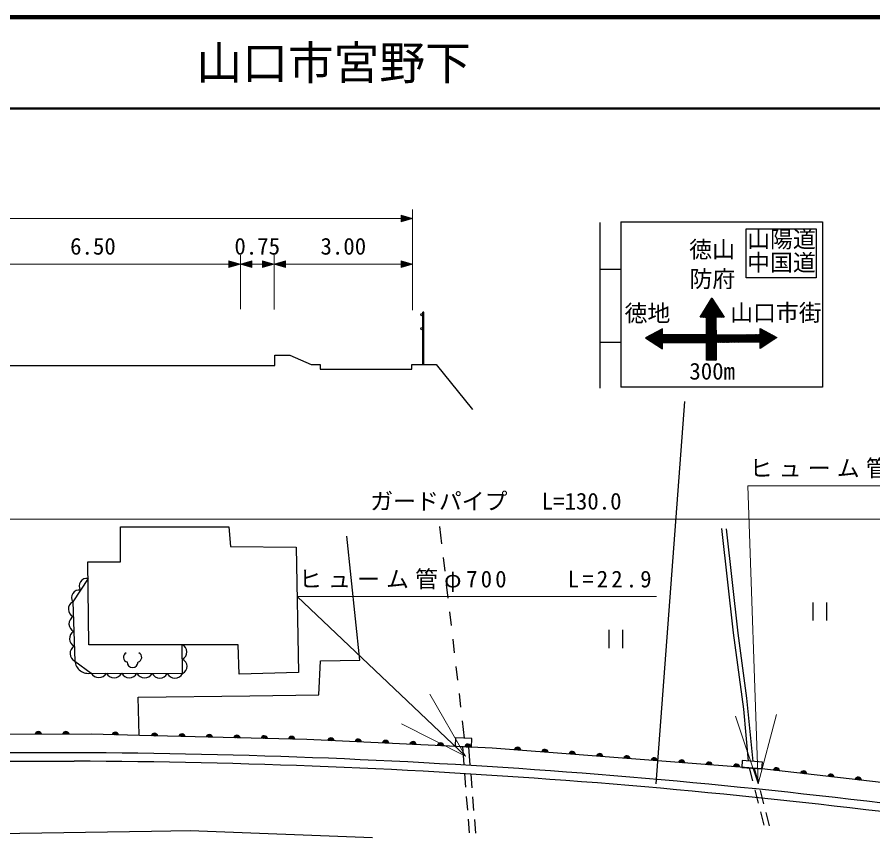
# Model space of a CAD drawing. Units: millimetres, scale not verified. Extents: x 40000 to 680000, y 20000 to 380000.
# Drawn here: x 385434 to 478966, y 290685 to 380000 of the extents above; entities that cross this region are included whole.
import ezdxf
from ezdxf.enums import TextEntityAlignment as Align

# ---------------------------------------------------------------- set-up
doc = ezdxf.new("R2010")
doc.units = ezdxf.units.MM
doc.header["$LTSCALE"] = 1000
for name, color, linetype, lineweight in [('M-BGD', 7, 'Continuous', 25), ('M-STR-HTXT', 7, 'Continuous', 13), ('M-STR-STRC', 7, 'Continuous', 25), ('M-STR-STRD', 7, 'Continuous', 25), ('M-TTL', 2, 'Continuous', 140), ('M-TTL-LINE', 7, 'Continuous', 50)]:
    doc.layers.add(name, color=color, linetype=linetype, lineweight=lineweight)
doc.layers.add('M-TTL-TXT', color=7, linetype='Continuous')
doc.styles.add('ＭＳ ゴシック', font='')
doc.styles.get('ＭＳ ゴシック').set_extended_font_data('MS Gothic')

msp = doc.modelspace()

# ---------------------------------------------------------------- hatches: boundary and pattern name
at = {"layer": 'M-STR-STRC'}
h = msp.add_hatch(dxfattribs=at)
h.set_pattern_fill('USER', color=256, style=0, pattern_type=2)
h.set_pattern_definition([(134.75619, (-142064, 368284), (-68.71182, -68.12952), []), (44.75619, (-142064, 368284), (-68.13293, 68.71526), [])])
h.paths.add_polyline_path([(460779, 347161), (460072, 347176), (461348, 349283), (462712, 347181), (461819, 347185), (461823, 344426), (460786, 344427)])
h = msp.add_hatch(dxfattribs=at)
h.set_pattern_fill('USER', color=256, style=0, pattern_type=2)
h.set_pattern_definition([(137.15025, (423930, 860149), (-56.30232, -60.69517), []), (227.15025, (423930, 860149), (60.6982, -56.30513), [])])
h.paths.add_polyline_path([(455968, 345253), (455962, 345909), (454120, 344915), (455968, 343731), (455971, 344429), (460786, 344427), (460784, 345255)])
h = msp.add_hatch(dxfattribs=at)
h.set_pattern_fill('USER', color=256, style=0, pattern_type=2)
h.set_pattern_definition([(43.23603, (495201, 860385), (-56.71023, 60.31421), []), (313.23603, (495201, 860385), (60.31722, 56.71307), [])])
h.paths.add_polyline_path([(466635, 345284), (466637, 345941), (468486, 344960), (466646, 343763), (466638, 344460), (461823, 344426), (461820, 345254)])
h = msp.add_hatch(dxfattribs=at)
h.set_pattern_fill('USER', color=256, style=0, pattern_type=2)
h.set_pattern_definition([(44.9564, (461357, 342493), (-70.657, 70.7645), []), (134.9564, (461357, 342493), (-70.7645, -70.657), [])])
h.paths.add_polyline_path([(460786, 344427), (461823, 344426), (461825, 342493), (460782, 342492)])

# ---------------------------------------------------------------- linework, layer by layer
at = {"layer": 'M-BGD'}
for p, q in [((429897, 347746), (429782, 347746)), ((429782, 342005), (429782, 347746)), ((429897, 342005), (429897, 347746)), ((413601, 341894), (413601, 343023)), ((413601, 343023), (415240, 343023)), ((415240, 343023), (417587, 342027)), ((376382, 341894), (413601, 341894)), ((417587, 342027), (418539, 342027)), ((418539, 342027), (418539, 341496)), ((418539, 341496), (428569, 341496)), ((428569, 341496), (428569, 342005)), ((428569, 342005), (431248, 342005)), ((431248, 342005), (435189, 337090)), ((396732, 320435), (396732, 324245)), ((396732, 324245), (408585, 324245)), ((408585, 324245), (408755, 322129)), ((431597, 324306), (431819, 322407)), ((462433, 324076), (463713, 312671)), ((462925, 324038), (464205, 312633)), ((422894, 309683), (421455, 323229)), ((408755, 322129), (415951, 322044)), ((415951, 322044), (416205, 308328)), ((431994, 320917), (432168, 319428)), ((393261, 311376), (393176, 320435)), ((393176, 320435), (396732, 320435)), ((393193, 318615), (391508, 316068)), ((432342, 317938), (432516, 316448)), ((391508, 316068), (391751, 309581)), ((472400, 316004), (472400, 314004)), ((473900, 316004), (473900, 314004)), ((432691, 314958), (432865, 313468)), ((450095, 313002), (450095, 311002)), ((451595, 313002), (451595, 311002)), ((463713, 312671), (464826, 304322)), ((464205, 312633), (465153, 305525)), ((433039, 311978), (433213, 310489)), ((409601, 311376), (393261, 311376)), ((403513, 308216), (403483, 311376)), ((409686, 308159), (409601, 311376)), ((418407, 305873), (418576, 309598)), ((418576, 309598), (422894, 309683)), ((391751, 309581), (393540, 308277)), ((433388, 308999), (433562, 307509)), ((393540, 308277), (403513, 308216)), ((416205, 308328), (409686, 308159)), ((410871, 305788), (418407, 305873)), ((433736, 306019), (433910, 304529)), ((398679, 305619), (410871, 305788)), ((398764, 301470), (398679, 305619)), ((465153, 305525), (465838, 298605)), ((464826, 304322), (465346, 298643)), ((434084, 303039), (434307, 301140)), ((393525, 301589), (372998, 301535)), ((398807, 301429), (393525, 301589)), ((417088, 301005), (398807, 301429)), ((433350, 301184), (433308, 300260)), ((435145, 301102), (433350, 301184)), ((437339, 300075), (417088, 301005)), ((433308, 300260), (435103, 300178)), ((435103, 300178), (435145, 301102)), ((434095, 300224), (434251, 298275)), ((434776, 300180), (434931, 298231)), ((466843, 297791), (437339, 300075)), ((464683, 298694), (464627, 297962)), ((466899, 298523), (464683, 298694)), ((466843, 297791), (466899, 298523)), ((464627, 297962), (466843, 297791)), ((465429, 297900), (465799, 296472)), ((466009, 297833), (466380, 296405)), ((484901, 295715), (466843, 297791)), ((434331, 297278), (434450, 295783)), ((435011, 297234), (435130, 295739)), ((434529, 294786), (434649, 293290)), ((435210, 294742), (435329, 293247)), ((466050, 295504), (466426, 294052)), ((466631, 295437), (467007, 293985)), ((466677, 293084), (467054, 291632)), ((467258, 293017), (467635, 291565)), ((434728, 292294), (434848, 290798)), ((435409, 292250), (435528, 290755))]:
    msp.add_line(p, q, dxfattribs=at)
for centre in [(429668, 347459), (429668, 345928)]:
    msp.add_circle(centre, 115, dxfattribs=at)
for centre, radius, start, end in [((393049, 317795), 833, 80.06648, 212.96504), ((392207, 316521), 833, 80.06648, 212.96504), ((391947, 315272), 909, 118.86392, 245.41789), ((392008, 313651), 909, 118.86392, 245.41789), ((392068, 312029), 909, 118.86392, 245.41789), ((392129, 310407), 909, 118.86392, 245.41789), ((403117, 310582), 874, 295.88606, 65.21338), ((397586, 310002), 536, 116.08703, 255.33416), ((398515, 310002), 536, 284.66584, 63.91297), ((403132, 309003), 874, 295.88606, 65.21338), ((393219, 309716), 1475, 185.28604, 282.54381), ((398050, 309483), 600, 180, 0), ((394373, 308713), 941, 207.59305, 331.71036), ((396036, 308703), 941, 207.59305, 331.71036), ((397698, 308693), 941, 207.59305, 331.71036), ((399360, 308682), 941, 207.59305, 331.71036), ((401023, 308672), 941, 207.59305, 331.71036), ((402685, 308662), 941, 207.59305, 331.71036), ((387761, 301520), 354, 8.94706, 171.35224), ((387761, 301520), 283, 11.1711, 169.1282), ((387761, 301520), 212, 14.91743, 165.38187), ((387761, 301520), 142, 22.62916, 157.67014), ((387761, 301520), 100, 32.94682, 147.35248), ((387761, 301520), 100, 32.94682, 147.35248), ((390761, 301527), 354, 8.94706, 171.35224), ((390761, 301527), 283, 11.1711, 169.1282), ((390761, 301527), 212, 14.91743, 165.38187), ((390761, 301527), 142, 22.62916, 157.67014), ((390761, 301527), 100, 32.94682, 147.35248), ((390761, 301527), 100, 32.94682, 147.35248), ((396165, 301455), 354, 7.06561, 169.47079), ((396165, 301455), 283, 9.28965, 167.24675), ((396165, 301455), 212, 13.03597, 163.50042), ((396165, 301455), 142, 20.7477, 155.78869), ((396165, 301455), 100, 31.06537, 145.47103), ((396165, 301455), 100, 31.06537, 145.47103), ((400448, 301337), 354, 7.4674, 169.87258), ((400448, 301337), 283, 9.69144, 167.64854), ((400448, 301337), 212, 13.43776, 163.90221), ((400448, 301337), 142, 21.14949, 156.19048), ((400448, 301337), 100, 31.46716, 145.87282), ((400448, 301337), 100, 31.46716, 145.87282), ((403448, 301267), 354, 7.4674, 169.87258), ((403448, 301267), 283, 9.69144, 167.64854), ((403448, 301267), 212, 13.43776, 163.90221), ((403448, 301267), 142, 21.14949, 156.19048), ((403448, 301267), 100, 31.46716, 145.87282), ((403448, 301267), 100, 31.46716, 145.87282), ((406447, 301198), 354, 7.4674, 169.87258), ((406447, 301198), 283, 9.69144, 167.64854), ((406447, 301198), 212, 13.43776, 163.90221), ((406447, 301198), 142, 21.14949, 156.19048), ((406447, 301198), 100, 31.46716, 145.87282), ((406447, 301198), 100, 31.46716, 145.87282), ((409446, 301128), 354, 7.4674, 169.87258), ((409446, 301128), 283, 9.69144, 167.64854), ((409446, 301128), 212, 13.43776, 163.90221), ((409446, 301128), 142, 21.14949, 156.19048), ((409446, 301128), 100, 31.46716, 145.87282), ((409446, 301128), 100, 31.46716, 145.87282), ((412445, 301058), 354, 7.4674, 169.87258), ((412445, 301058), 283, 9.69144, 167.64854), ((412445, 301058), 212, 13.43776, 163.90221), ((412445, 301058), 142, 21.14949, 156.19048), ((415444, 300989), 354, 7.4674, 169.87258), ((415444, 300989), 283, 9.69144, 167.64854), ((415444, 300989), 212, 13.43776, 163.90221), ((419719, 300830), 354, 6.16891, 168.57409), ((412445, 301058), 100, 31.46716, 145.87282), ((412445, 301058), 100, 31.46716, 145.87282), ((415444, 300989), 142, 21.14949, 156.19048), ((415444, 300989), 100, 31.46716, 145.87282), ((415444, 300989), 100, 31.46716, 145.87282), ((419719, 300830), 283, 8.39295, 166.35005), ((419719, 300830), 212, 12.13928, 162.60372), ((419719, 300830), 142, 19.85101, 154.89199), ((419719, 300830), 100, 30.16867, 144.57433), ((419719, 300830), 100, 30.16867, 144.57433), ((422716, 300692), 354, 6.16891, 168.57409), ((422716, 300692), 283, 8.39295, 166.35005), ((422716, 300692), 212, 12.13928, 162.60372), ((422716, 300692), 142, 19.85101, 154.89199), ((422716, 300692), 100, 30.16867, 144.57433), ((422716, 300692), 100, 30.16867, 144.57433), ((425713, 300555), 354, 6.16891, 168.57409), ((425713, 300555), 283, 8.39295, 166.35005), ((425713, 300555), 212, 12.13928, 162.60372), ((425713, 300555), 142, 19.85101, 154.89199), ((425713, 300555), 100, 30.16867, 144.57433), ((425713, 300555), 100, 30.16867, 144.57433), ((428709, 300417), 354, 6.16891, 168.57409), ((428709, 300417), 283, 8.39295, 166.35005), ((428709, 300417), 212, 12.13928, 162.60372), ((428709, 300417), 142, 19.85101, 154.89199), ((428709, 300417), 100, 30.16867, 144.57433), ((428709, 300417), 100, 30.16867, 144.57433), ((431706, 300279), 354, 6.16891, 168.57409), ((431706, 300279), 283, 8.39295, 166.35005), ((431706, 300279), 212, 12.13928, 162.60372), ((431706, 300279), 142, 19.85101, 154.89199), ((431706, 300279), 100, 30.16867, 144.57433), ((431706, 300279), 100, 30.16867, 144.57433), ((434703, 300142), 354, 6.16891, 168.57409), ((434703, 300142), 283, 8.39295, 166.35005), ((434703, 300142), 212, 12.13928, 162.60372), ((434703, 300142), 142, 19.85101, 154.89199), ((434703, 300142), 100, 30.16867, 144.57433), ((434703, 300142), 100, 30.16867, 144.57433), ((440122, 299805), 354, 4.37032, 166.7755), ((440122, 299805), 283, 6.59436, 164.55146), ((440122, 299805), 212, 10.34068, 160.80513), ((440122, 299805), 142, 18.05241, 153.0934), ((440122, 299805), 100, 28.37008, 142.77574), ((440122, 299805), 100, 28.37008, 142.77574), ((443113, 299574), 354, 4.37032, 166.7755), ((443113, 299574), 283, 6.59436, 164.55146), ((443113, 299574), 212, 10.34068, 160.80513), ((443113, 299574), 142, 18.05241, 153.0934), ((443113, 299574), 100, 28.37008, 142.77574), ((443113, 299574), 100, 28.37008, 142.77574), ((446105, 299342), 354, 4.37032, 166.7755), ((446105, 299342), 283, 6.59436, 164.55146), ((446105, 299342), 212, 10.34068, 160.80513), ((446105, 299342), 142, 18.05241, 153.0934), ((446105, 299342), 100, 28.37008, 142.77574), ((446105, 299342), 100, 28.37008, 142.77574), ((449096, 299110), 354, 4.37032, 166.7755), ((449096, 299110), 283, 6.59436, 164.55146), ((449096, 299110), 212, 10.34068, 160.80513), ((449096, 299110), 142, 18.05241, 153.0934), ((449096, 299110), 100, 28.37008, 142.77574), ((449096, 299110), 100, 28.37008, 142.77574), ((452087, 298879), 354, 4.37032, 166.7755), ((452087, 298879), 283, 6.59436, 164.55146), ((452087, 298879), 212, 10.34068, 160.80513), ((452087, 298879), 142, 18.05241, 153.0934), ((452087, 298879), 100, 28.37008, 142.77574), ((452087, 298879), 100, 28.37008, 142.77574), ((455078, 298647), 354, 4.37032, 166.7755), ((455078, 298647), 283, 6.59436, 164.55146), ((455078, 298647), 212, 10.34068, 160.80513), ((455078, 298647), 142, 18.05241, 153.0934), ((455078, 298647), 100, 28.37008, 142.77574), ((455078, 298647), 100, 28.37008, 142.77574), ((458069, 298416), 354, 4.37032, 166.7755), ((458069, 298416), 283, 6.59436, 164.55146), ((458069, 298416), 212, 10.34068, 160.80513), ((458069, 298416), 142, 18.05241, 153.0934), ((458069, 298416), 100, 28.37008, 142.77574), ((458069, 298416), 100, 28.37008, 142.77574), ((461060, 298184), 354, 4.37032, 166.7755), ((461060, 298184), 283, 6.59436, 164.55146), ((461060, 298184), 212, 10.34068, 160.80513), ((461060, 298184), 142, 18.05241, 153.0934), ((461060, 298184), 100, 28.37008, 142.77574), ((461060, 298184), 100, 28.37008, 142.77574), ((464051, 297953), 354, 4.37032, 166.7755), ((464051, 297953), 283, 6.59436, 164.55146), ((464051, 297953), 212, 10.34068, 160.80513), ((464051, 297953), 142, 18.05241, 153.0934), ((464051, 297953), 100, 28.37008, 142.77574), ((464051, 297953), 100, 28.37008, 142.77574), ((468415, 297556), 354, 2.24001, 164.64519), ((468415, 297556), 283, 4.46405, 162.42115), ((468415, 297556), 212, 8.21037, 158.67482), ((468415, 297556), 142, 15.9221, 150.96309), ((468415, 297556), 100, 26.23977, 140.64543), ((468415, 297556), 100, 26.23977, 140.64543), ((471395, 297213), 354, 2.24001, 164.64519), ((471395, 297213), 283, 4.46405, 162.42115), ((471395, 297213), 212, 8.21037, 158.67482), ((471395, 297213), 142, 15.9221, 150.96309), ((471395, 297213), 100, 26.23977, 140.64543), ((471395, 297213), 100, 26.23977, 140.64543), ((474375, 296870), 354, 2.24001, 164.64519), ((474375, 296870), 283, 4.46405, 162.42115), ((474375, 296870), 212, 8.21037, 158.67482), ((474375, 296870), 142, 15.9221, 150.96309), ((474375, 296870), 100, 26.23977, 140.64543), ((474375, 296870), 100, 26.23977, 140.64543), ((477356, 296528), 354, 2.24001, 164.64519), ((477356, 296528), 283, 4.46405, 162.42115), ((477356, 296528), 212, 8.21037, 158.67482), ((477356, 296528), 142, 15.9221, 150.96309), ((477356, 296528), 100, 26.23977, 140.64543), ((477356, 296528), 100, 26.23977, 140.64543)]:
    msp.add_arc(centre, radius, start, end, dxfattribs=at)
at = {"layer": 'M-STR-HTXT'}
for p, q in [((428661, 357978), (427411, 358353)), ((427411, 358353), (427411, 357603)), ((427661, 358278), (427411, 358278)), ((428661, 347954), (428661, 358978)), ((377603, 357978), (409841, 357978)), ((409841, 357978), (413516, 357978)), ((413516, 357978), (427411, 357978)), ((427411, 358203), (427911, 358203)), ((428161, 358128), (427411, 358128)), ((427411, 358053), (428411, 358053)), ((428661, 357978), (427411, 357603)), ((428661, 357978), (427411, 357978)), ((427411, 357903), (428411, 357903)), ((428161, 357828), (427411, 357828)), ((427411, 357753), (427911, 357753)), ((427661, 357678), (427411, 357678)), ((409841, 348059), (409841, 353978)), ((413516, 348033), (413516, 353978)), ((378853, 352978), (408591, 352978)), ((409841, 352978), (408591, 353353)), ((408591, 353353), (408591, 352603)), ((408841, 353278), (408591, 353278)), ((408591, 353203), (409091, 353203)), ((409341, 353128), (408591, 353128)), ((408591, 353053), (409591, 353053)), ((409841, 352978), (408591, 352603)), ((409841, 352978), (408591, 352978)), ((408591, 352903), (409591, 352903)), ((409341, 352828), (408591, 352828)), ((408591, 352753), (409091, 352753)), ((408841, 352678), (408591, 352678)), ((409841, 352978), (411091, 353353)), ((409841, 352978), (411091, 352603)), ((409841, 352978), (411091, 352978)), ((411091, 353053), (410091, 353053)), ((411091, 352903), (410091, 352903)), ((410341, 353128), (411091, 353128)), ((410341, 352828), (411091, 352828)), ((411091, 353203), (410591, 353203)), ((411091, 352753), (410591, 352753)), ((410841, 353278), (411091, 353278)), ((410841, 352678), (411091, 352678)), ((411091, 352603), (411091, 353353)), ((411091, 352978), (412266, 352978)), ((413516, 352978), (412266, 353353)), ((412266, 353353), (412266, 352603)), ((412516, 353278), (412266, 353278)), ((412266, 353203), (412766, 353203)), ((413016, 353128), (412266, 353128)), ((412266, 353053), (413266, 353053)), ((413516, 352978), (412266, 352603)), ((413516, 352978), (412266, 352978)), ((412266, 352903), (413266, 352903)), ((413016, 352828), (412266, 352828)), ((412266, 352753), (412766, 352753)), ((412516, 352678), (412266, 352678)), ((413516, 352978), (414766, 353353)), ((413516, 352978), (414766, 352603)), ((413516, 352978), (414766, 352978)), ((414766, 353053), (413766, 353053)), ((414766, 352903), (413766, 352903)), ((414016, 353128), (414766, 353128)), ((414016, 352828), (414766, 352828)), ((414766, 353203), (414266, 353203)), ((414766, 352753), (414266, 352753)), ((414516, 353278), (414766, 353278)), ((414516, 352678), (414766, 352678)), ((414766, 352603), (414766, 353353)), ((414766, 352978), (427411, 352978)), ((428661, 352978), (427411, 353353)), ((427411, 353353), (427411, 352603)), ((427661, 353278), (427411, 353278)), ((427411, 353203), (427911, 353203)), ((428161, 353128), (427411, 353128)), ((427411, 353053), (428411, 353053)), ((428661, 352978), (427411, 352603)), ((428661, 352978), (427411, 352978)), ((427411, 352903), (428411, 352903)), ((428161, 352828), (427411, 352828)), ((427411, 352753), (427911, 352753)), ((427661, 352678), (427411, 352678)), ((465314, 328760), (504564, 328760)), ((466444, 296156), (465314, 328760)), ((374020, 325099), (501507, 325099)), ((416051, 316639), (455301, 316639)), ((434423, 299170), (416051, 316639)), ((434423, 299170), (430539, 305968)), ((466444, 296156), (463936, 303574)), ((466444, 296156), (468433, 303730)), ((434423, 299170), (427438, 302707))]:
    msp.add_line(p, q, dxfattribs=at)
at = {"layer": 'M-STR-STRC'}
for p, q in [((449136, 357541), (449136, 339408)), ((451410, 357618), (473470, 357618)), ((451410, 357618), (451410, 339551)), ((473470, 357618), (473470, 339551)), ((465134, 351486), (465134, 356845)), ((465134, 356845), (472758, 356845)), ((472758, 356845), (472758, 351486)), ((449136, 352427), (451410, 352427)), ((472758, 351486), (465134, 351486)), ((449136, 344456), (451410, 344456)), ((473470, 339551), (451410, 339551)), ((455268, 296156), (458431, 337957))]:
    msp.add_line(p, q, dxfattribs=at)
for points in [[(460779, 347161), (460072, 347176), (461348, 349283), (462712, 347181), (461819, 347185), (461823, 344426), (460786, 344427)], [(455968, 345253), (455962, 345909), (454120, 344915), (455968, 343731), (455971, 344429), (460786, 344427), (460784, 345255)], [(466635, 345284), (466637, 345941), (468486, 344960), (466646, 343763), (466638, 344460), (461823, 344426), (461820, 345254)], [(460786, 344427), (461823, 344426), (461825, 342493), (460782, 342492)]]:
    msp.add_lwpolyline(points, close=True, dxfattribs=at)
at = {"layer": 'M-STR-STRD'}
for p, q in [((391688, 299555), (371844, 299536)), ((371844, 298676), (391685, 298627)), ((381133, 290706), (400111, 290969)), ((400111, 290969), (404352, 291056)), ((404352, 291056), (424260, 290278))]:
    msp.add_line(p, q, dxfattribs=at)
for radius in [750540, 749613]:
    msp.add_arc((389181, -450981), radius, 81.32516, 89.8086, dxfattribs=at)
at = {"layer": 'M-TTL'}
msp.add_line((680000, 380000), (40000, 380000), dxfattribs=at)
at = {"layer": 'M-TTL-LINE'}
msp.add_line((40000, 370000), (680000, 370000), dxfattribs=at)

# ---------------------------------------------------------------- texts
at = {"layer": 'M-STR-HTXT', "style": 'ＭＳ ゴシック'}
for s, p in [('6.50', (393722, 353478)), ('0.75', (411679, 353478)), ('3.00', (421089, 353478)), ('ガードパイプ   L=130.0', (437763, 325599))]:
    msp.add_text(s, height=1833, dxfattribs=at).set_placement(p, align=Align.BOTTOM_CENTER)
at = {"layer": 'M-STR-HTXT', "char_height": 1833, "attachment_point": 8, "style": 'ＭＳ ゴシック'}
for s, insert in [('\\T1.27;ヒューム管φ700\u3000\u3000L=22.6', (484939, 329260)), ('\\T1.27;ヒューム管φ700\u3000\u3000L=22.9', (435676, 317139))]:
    msp.add_mtext(s, dxfattribs=dict(at, insert=insert))
at = {"layer": 'M-STR-STRC', "style": 'ＭＳ ゴシック'}
for s, p in [('山陽道', (468971, 354252)), ('徳山', (461393, 353127)), ('中国道', (468971, 351688)), ('防府', (461423, 349906)), ('山口市街', (468372, 346216)), ('徳地', (454329, 346146)), ('300m', (461403, 339814))]:
    msp.add_text(s, height=1833, dxfattribs=at).set_placement(p, align=Align.BOTTOM_CENTER)
at = {"layer": 'M-TTL-TXT', "style": 'ＭＳ ゴシック'}
msp.add_text('山口市宮野下', height=3666, dxfattribs=at).set_placement((405024, 375000), align=Align.MIDDLE_LEFT)

doc.saveas('drawing.dxf')
